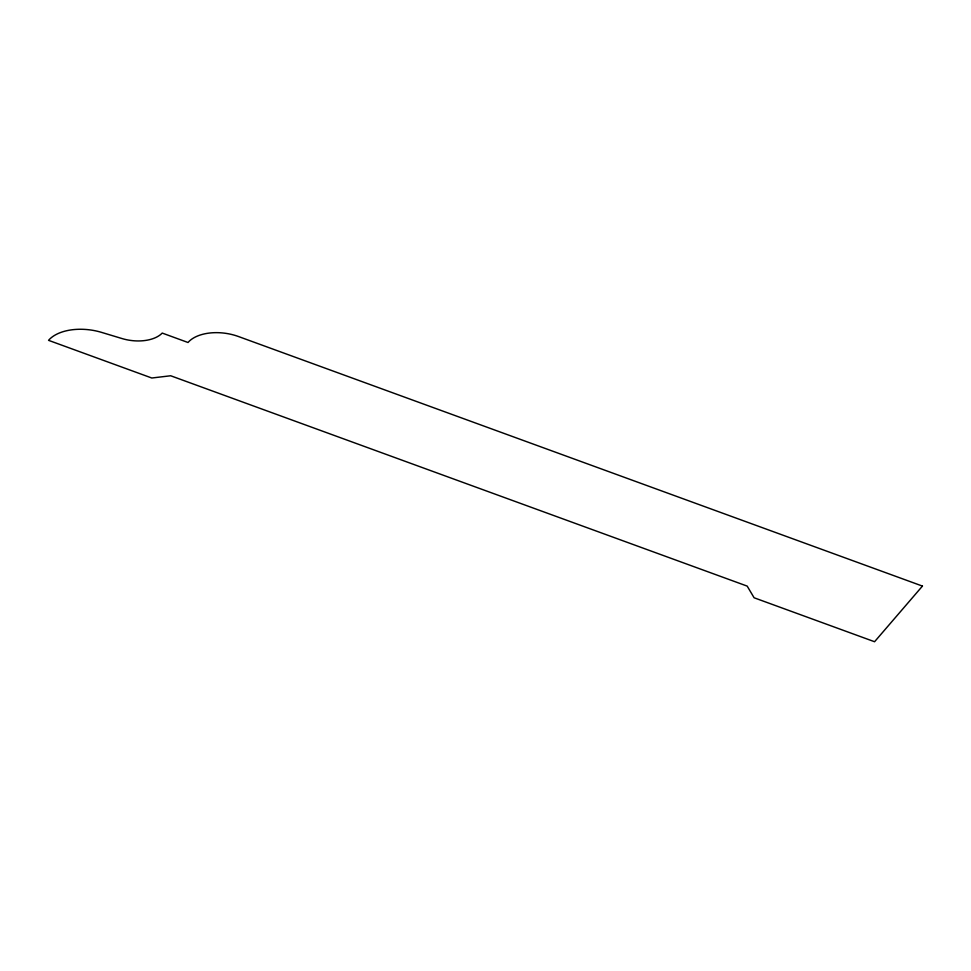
<?xml version="1.0" encoding="UTF-8"?>
<svg xmlns="http://www.w3.org/2000/svg" width="971" height="971" viewBox="0 0 971 971"><rect width="100%" height="100%" fill="white"/><g stroke="black" fill="none" stroke-linecap="round" stroke-linejoin="round"><path stroke-width="1.46" d="M922.45 586.083L874.568 641.734L754.103 597.772L747.185 586.108L170.69 375.765L151.804 378.01L48.55 340.336A42.967 24.712 8.1 0 1 101.542 332.373L122.067 338.563A33.014 18.983 8.1 0 0 162.218 333.077L188.022 342.496A38.197 21.957 8.1 0 1 238.405 336.5L922.45 586.083"/></g></svg>
